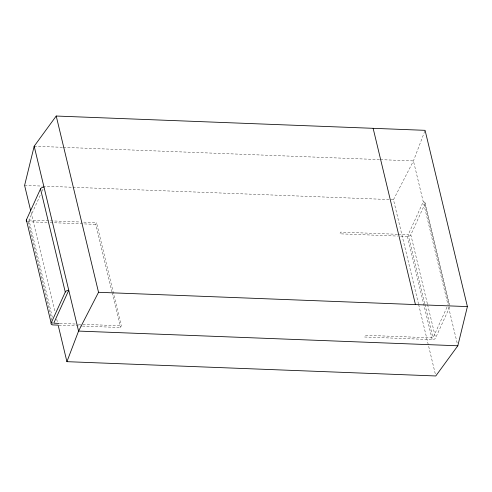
<?xml version="1.0" encoding="UTF-8"?>
<svg xmlns="http://www.w3.org/2000/svg" width="492" height="492" viewBox="0 0 492 492"><rect width="100%" height="100%" fill="white"/><g stroke="black" fill="none" stroke-linecap="round" stroke-linejoin="round"><path stroke-width="0.37" stroke-dasharray="2.46 1.84" d="M424.811 131.044L413.44 160.921L393.471 199.709L418.458 303.798M52.312 317.254L28.966 220.01L40.547 194.611M42.109 191.179L43.05 189.119M111.93 291.916L95.719 224.364L96.506 222.63L81.155 222.033M82.471 326.073L120.485 327.543L121.278 325.809L96.506 222.63M424.799 303.748L408.225 234.715L423.243 201.763A3.118 1.87 -13.5 0 1 424.959 203.805L449.196 304.776M427.394 303.853L410.826 234.819L424.959 203.805M449.725 306.983L435.592 337.998A2.761 1.661 -13.5 0 1 432.204 339.628L364.664 337.014L365.458 335.28L432.997 337.893L447.074 307.002M34.182 146.216L62.589 147.317M63.357 147.348L379.658 159.611M380.427 159.642L413.44 160.921L448.015 304.942A3.118 1.87 -13.5 0 1 448.655 305.077M24.6 185.404L42.238 186.087M43.007 186.117L72.146 187.249M72.914 187.28L393.471 199.709M28.966 220.01L80.387 222.003M397.481 234.297L340.685 232.095L339.898 233.829L397.677 236.074M398.249 234.327L408.225 234.715M27.534 221.658A2.761 1.661 -13.5 0 0 28.179 221.744L47.06 222.476M50.098 222.599L95.719 224.364M400.722 236.191L407.438 236.449A2.761 1.661 -13.5 0 0 410.826 234.819M59.876 323.428L77.533 324.111M78.296 324.142L82.133 324.289M82.902 324.32L121.278 325.809M58.905 325.157L81.709 326.042M425.033 202.882L449.627 305.323M448.55 307.168L457.283 343.557M427.573 304.591L435.592 337.998M424.977 304.493L432.997 337.893M407.438 236.449L432.204 339.628M418.637 304.542L435.426 374.48M112.108 292.654L120.485 327.543M31.045 212.255L55.116 312.506M56.715 319.191L57.429 322.155M28.179 221.744L52.054 321.214M52.232 321.959L52.945 324.923"/><path stroke-width="0.74" d="M43.985 187.058A3.118 1.87 -13.5 0 0 40.504 188.903L26.371 219.912L51.137 323.09A2.761 1.661 -13.5 0 0 52.945 324.923L58.142 325.126L66.918 361.669L435.783 375.968L457.818 345.784L467.4 306.596L425.082 130.331L56.217 116.032L34.182 146.216L24.6 185.404L30.688 210.76M66.918 361.669L78.56 331.079L98.529 292.291L56.217 116.032M51.137 323.09L65.27 292.082A3.118 1.87 -13.5 0 1 68.757 290.237L53.739 323.189L59.108 323.398M98.529 292.291L467.4 306.596M457.818 345.784L78.56 331.079L34.182 146.216M373.133 128.314L415.445 304.579M40.504 188.903L65.27 292.082M26.759 221.326A2.761 1.661 -13.5 0 1 26.371 219.912"/></g></svg>
